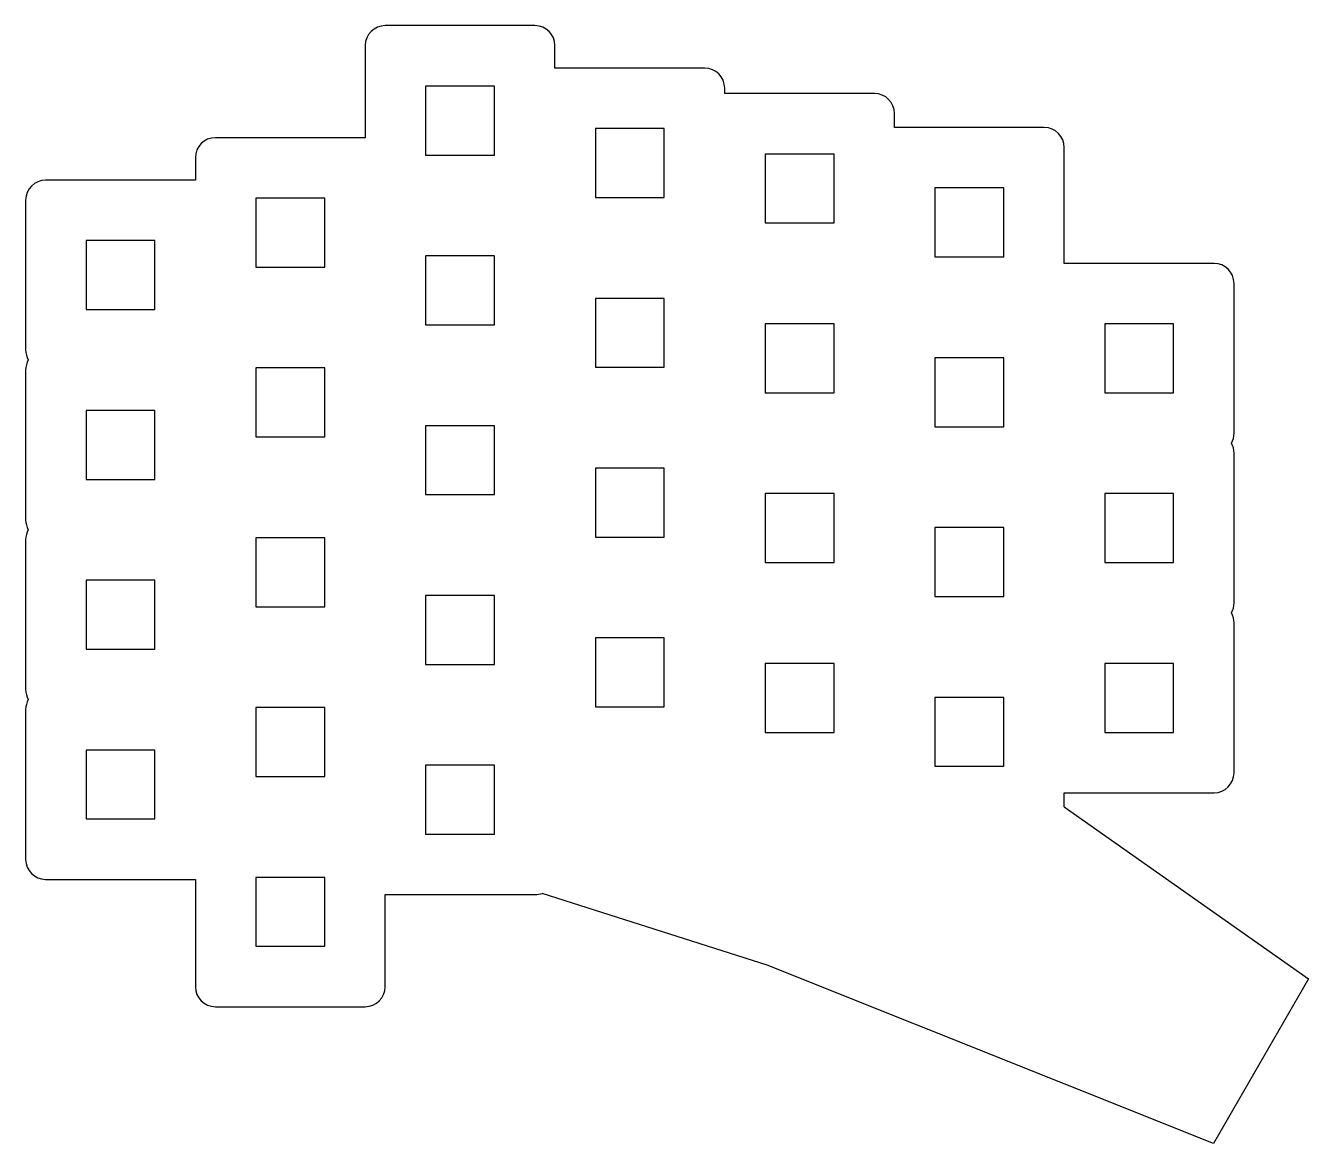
# Model space of a CAD drawing. Header units: millimetres. Extents: x 26 to 154, y -119 to -7.
import ezdxf

# ---------------------------------------------------------------- set-up
doc = ezdxf.new("R2010")
doc.units = ezdxf.units.MM

msp = doc.modelspace()

# ---------------------------------------------------------------- linework, layer by layer
for p, q in [((76.5, -7.03), (61.5, -7.03)), ((59.5, -9.03), (59.5, -18.25)), ((78.5, -11.28), (78.5, -9.03)), ((93.5, -11.28), (78.5, -11.28)), ((72.45, -13.08), (65.55, -13.08)), ((65.55, -13.08), (65.55, -19.98)), ((72.45, -19.98), (72.45, -13.08)), ((95.5, -13.83), (95.5, -13.28)), ((110.5, -13.83), (95.5, -13.83)), ((112.5, -17.23), (112.5, -15.83)), ((89.45, -17.33), (82.55, -17.33)), ((82.55, -17.33), (82.55, -24.23)), ((89.45, -24.23), (89.45, -17.33)), ((127.5, -17.23), (112.5, -17.23)), ((59.5, -18.25), (44.5, -18.25)), ((129.5, -30.83), (129.5, -19.23)), ((42.5, -20.25), (42.5, -22.5)), ((65.55, -19.98), (72.45, -19.98)), ((106.45, -19.88), (99.55, -19.88)), ((99.55, -19.88), (99.55, -26.78)), ((106.45, -26.78), (106.45, -19.88)), ((42.5, -22.5), (27.5, -22.5)), ((55.45, -24.3), (48.55, -24.3)), ((48.55, -24.3), (48.55, -31.2)), ((55.45, -31.2), (55.45, -24.3)), ((82.55, -24.23), (89.45, -24.23)), ((123.45, -23.28), (116.55, -23.28)), ((116.55, -23.28), (116.55, -30.18)), ((123.45, -30.18), (123.45, -23.28)), ((25.5, -24.5), (25.5, -39.5)), ((99.55, -26.78), (106.45, -26.78)), ((38.45, -28.55), (31.55, -28.55)), ((31.55, -28.55), (31.55, -35.45)), ((38.45, -35.45), (38.45, -28.55)), ((72.45, -30.08), (65.55, -30.08)), ((65.55, -30.08), (65.55, -36.98)), ((72.45, -36.98), (72.45, -30.08)), ((116.55, -30.18), (123.45, -30.18)), ((48.55, -31.2), (55.45, -31.2)), ((144.5, -30.83), (129.5, -30.83)), ((146.5, -47.83), (146.5, -32.83)), ((89.45, -34.33), (82.55, -34.33)), ((82.55, -34.33), (82.55, -41.23)), ((89.45, -41.23), (89.45, -34.33)), ((31.55, -35.45), (38.45, -35.45)), ((65.55, -36.98), (72.45, -36.98)), ((106.45, -36.88), (99.55, -36.88)), ((99.55, -36.88), (99.55, -43.78)), ((106.45, -43.78), (106.45, -36.88)), ((140.45, -36.88), (133.55, -36.88)), ((133.55, -36.88), (133.55, -43.78)), ((140.45, -43.78), (140.45, -36.88)), ((123.45, -40.28), (116.55, -40.28)), ((116.55, -40.28), (116.55, -47.18)), ((123.45, -47.18), (123.45, -40.28)), ((25.5, -41.5), (25.5, -56.5)), ((55.45, -41.3), (48.55, -41.3)), ((48.55, -41.3), (48.55, -48.2)), ((55.45, -48.2), (55.45, -41.3)), ((82.55, -41.23), (89.45, -41.23)), ((99.55, -43.78), (106.45, -43.78)), ((133.55, -43.78), (140.45, -43.78)), ((38.45, -45.55), (31.55, -45.55)), ((31.55, -45.55), (31.55, -52.45)), ((38.45, -52.45), (38.45, -45.55)), ((72.45, -47.08), (65.55, -47.08)), ((65.55, -47.08), (65.55, -53.98)), ((72.45, -53.98), (72.45, -47.08)), ((116.55, -47.18), (123.45, -47.18)), ((48.55, -48.2), (55.45, -48.2)), ((146.5, -64.83), (146.5, -49.83)), ((89.45, -51.33), (82.55, -51.33)), ((82.55, -51.33), (82.55, -58.23)), ((89.45, -58.23), (89.45, -51.33)), ((31.55, -52.45), (38.45, -52.45)), ((106.45, -53.88), (99.55, -53.88)), ((99.55, -53.88), (99.55, -60.78)), ((106.45, -60.78), (106.45, -53.88)), ((140.45, -53.88), (133.55, -53.88)), ((133.55, -53.88), (133.55, -60.78)), ((140.45, -60.78), (140.45, -53.88)), ((65.55, -53.98), (72.45, -53.98)), ((123.45, -57.28), (116.55, -57.28)), ((116.55, -57.28), (116.55, -64.18)), ((123.45, -64.18), (123.45, -57.28)), ((25.5, -58.5), (25.5, -73.5)), ((55.45, -58.3), (48.55, -58.3)), ((48.55, -58.3), (48.55, -65.2)), ((55.45, -65.2), (55.45, -58.3)), ((82.55, -58.23), (89.45, -58.23)), ((99.55, -60.78), (106.45, -60.78)), ((133.55, -60.78), (140.45, -60.78)), ((38.45, -62.55), (31.55, -62.55)), ((31.55, -62.55), (31.55, -69.45)), ((38.45, -69.45), (38.45, -62.55)), ((72.45, -64.08), (65.55, -64.08)), ((65.55, -64.08), (65.55, -70.98)), ((72.45, -70.98), (72.45, -64.08)), ((116.55, -64.18), (123.45, -64.18)), ((48.55, -65.2), (55.45, -65.2)), ((146.5, -81.83), (146.5, -66.83)), ((89.45, -68.33), (82.55, -68.33)), ((82.55, -68.33), (82.55, -75.23)), ((89.45, -75.23), (89.45, -68.33)), ((31.55, -69.45), (38.45, -69.45)), ((65.55, -70.98), (72.45, -70.98)), ((106.45, -70.88), (99.55, -70.88)), ((99.55, -70.88), (99.55, -77.78)), ((106.45, -77.78), (106.45, -70.88)), ((140.45, -70.88), (133.55, -70.88)), ((133.55, -70.88), (133.55, -77.78)), ((140.45, -77.78), (140.45, -70.88)), ((123.45, -74.28), (116.55, -74.28)), ((116.55, -74.28), (116.55, -81.18)), ((123.45, -81.18), (123.45, -74.28)), ((25.5, -75.5), (25.5, -90.5)), ((55.45, -75.3), (48.55, -75.3)), ((48.55, -75.3), (48.55, -82.2)), ((55.45, -82.2), (55.45, -75.3)), ((82.55, -75.23), (89.45, -75.23)), ((99.55, -77.78), (106.45, -77.78)), ((133.55, -77.78), (140.45, -77.78)), ((38.45, -79.55), (31.55, -79.55)), ((31.55, -79.55), (31.55, -86.45)), ((38.45, -86.45), (38.45, -79.55)), ((48.55, -82.2), (55.45, -82.2)), ((72.45, -81.08), (65.55, -81.08)), ((65.55, -81.08), (65.55, -87.98)), ((72.45, -87.98), (72.45, -81.08)), ((116.55, -81.18), (123.45, -81.18)), ((129.5, -85.23), (129.5, -83.83)), ((129.5, -83.83), (144.5, -83.83)), ((129.5, -85.23), (153.94, -102.47)), ((31.55, -86.45), (38.45, -86.45)), ((65.55, -87.98), (72.45, -87.98)), ((55.45, -92.3), (48.55, -92.3)), ((48.55, -92.3), (48.55, -99.2)), ((55.45, -99.2), (55.45, -92.3)), ((27.5, -92.5), (42.5, -92.5)), ((42.5, -92.5), (42.5, -103.25)), ((61.5, -103.25), (61.5, -94.03)), ((61.5, -94.03), (76.5, -94.03)), ((99.74, -101.08), (77.21, -93.9)), ((48.55, -99.2), (55.45, -99.2)), ((144.44, -118.93), (99.74, -101.08)), ((153.94, -102.47), (144.44, -118.93)), ((44.5, -105.25), (59.5, -105.25))]:
    msp.add_line(p, q)
for centre, start, end in [((61.5, -9.03), 90, 180), ((76.5, -9.03), 0, 90), ((93.5, -13.28), 0, 90), ((110.5, -15.83), 0, 90), ((127.5, -19.23), 0, 90), ((44.5, -20.25), 90, 180), ((27.5, -24.5), 90, 180), ((144.5, -32.83), 0, 90), ((27.5, -39.5), 180, 210), ((27.5, -41.5), 150, 180), ((144.5, -47.83), 330, 360), ((144.5, -49.83), 0, 30), ((27.5, -56.5), 180, 210), ((27.5, -58.5), 150, 180), ((144.5, -64.83), 330, 360), ((144.5, -66.83), 0, 30), ((27.5, -73.5), 180, 210), ((27.5, -75.5), 150, 180), ((144.5, -81.83), 270, 360), ((27.5, -90.5), 180, 270), ((76.5, -92.03), 270, 290.893), ((44.5, -103.25), 180, 270), ((59.5, -103.25), 270, 360)]:
    msp.add_arc(centre, 2, start, end)

doc.saveas('drawing.dxf')
